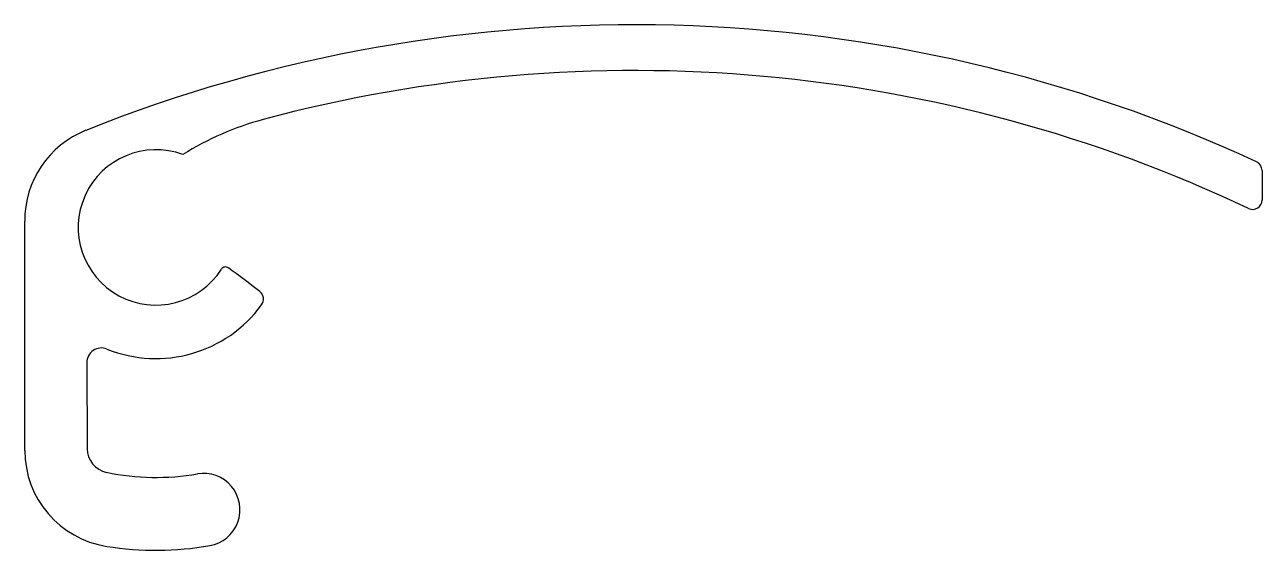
# Model space of a CAD drawing. Extents: x 426.8 to 452.3, y 497.5 to 508.3.
import ezdxf

# ---------------------------------------------------------------- set-up
doc = ezdxf.new("R2010")
doc.units = 0
doc.layers.get('0').update_dxf_attribs({"linetype": 'CONTINUOUS'})

msp = doc.modelspace()

# ---------------------------------------------------------------- linework, layer by layer
at = {"color": 7, "linetype": 'CONTINUOUS'}
for p, q in [((452.279, 505.289), (452.284, 504.679)), ((426.792, 499.521), (426.792, 504.242)), ((428.07, 501.331), (428.077, 499.557))]:
    msp.add_line(p, q, dxfattribs=at)
for centre, radius, start, end in [((439.357, 477.795), 30.493, 65.1673, 111.7665), ((439.357, 477.795), 29.55, 64.6663, 105.0171), ((433.263, 500.514), 6.028, 105.0171, 122.2136), ((428.791, 504.257), 2, 111.7649, 180.4355), ((429.493, 504.114), 1.6, 69.6359, 327.5036), ((452.079, 505.287), 0.2, 0.4355, 65.1673), ((452.084, 504.686), 0.2, 245.5838, 358.1925), ((430.926, 503.201), 0.1, 53.9114, 147.5036), ((414.404, 480.534), 28.15, 52.2644, 53.9114), ((431.51, 502.638), 0.2, 323.796, 52.2644), ((429.493, 504.114), 2.7, 248.0244, 323.796), ((428.37, 501.332), 0.3, 68.0244, 180.2335), ((428.792, 499.521), 2, 180, 261.023), ((428.577, 499.56), 0.5, 180.4355, 258.248), ((429.494, 503.966), 5, 258.248, 279.8291), ((430.475, 498.3), 0.75, 279.8291, 99.8291), ((429.494, 503.966), 6.5, 261.023, 279.8291)]:
    msp.add_arc(centre, radius, start, end, dxfattribs=at)

doc.saveas('drawing.dxf')
